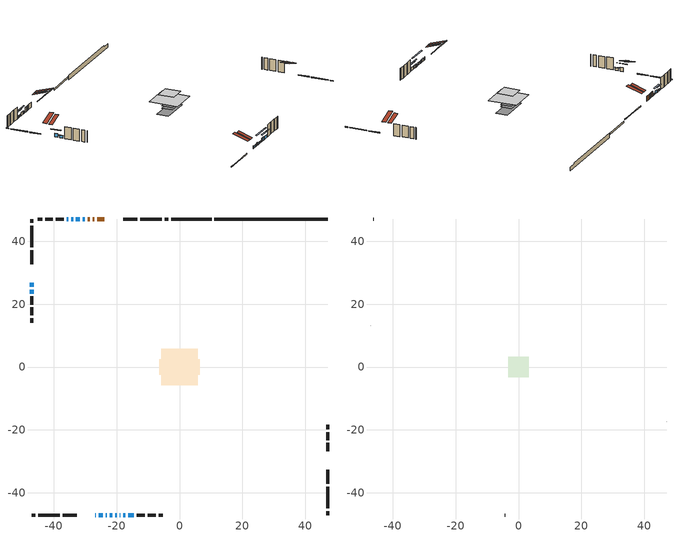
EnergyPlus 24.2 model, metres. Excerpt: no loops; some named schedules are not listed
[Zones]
conditioned space
 floor outside (Floor1 construction): -2.21,-2.21 -2.21,2.21 2.21,2.21 2.21,-2.21 z0.61
 floor adiabatic (Floor3 construction): -2.21,-2.21 -2.21,2.21 2.21,2.21 2.21,-2.21 z0.61
 floor adiabatic (AdiabaticFloorConstruction): -5.77,-5.77 -5.77,5.77 5.77,5.77 5.77,-5.77 z3.05
 floor foundation (Slab1 construction): -6.51,-2.48 -6.51,2.48 6.51,2.48 6.51,-2.48 z-1.3
 floor foundation (Slab3 construction): -2.21,-2.21 -2.21,2.21 2.21,2.21 2.21,-2.21 z-0.3
 wall outside (RimJoist1 construction): -3.52,47.1 -4.67,47.1 / -47.1,-47.1 -45.96,-47.1 / -47.1,47.1 -47.1,45.96 / 47.1,-47.1 47.1,-45.96 z0.61:0.91
 wall outside (RimJoist2 construction): -5.6,47.1 -12.57,47.1 / -45.03,-47.1 -38.06,-47.1 / -47.1,45.03 -47.1,38.06 / 47.1,-45.03 47.1,-38.06 z0.61:0.91
 wall outside (RimJoist3 construction): -13.5,47.1 -17.96,47.1 / -37.13,-47.1 -32.67,-47.1 / -47.1,37.13 -47.1,32.67 / 47.1,-37.13 47.1,-32.67 z0.61:0.91
 wall outside (AdiabaticWallConstruction 1): -23.89,47.1 -26.18,47.1 / -27.11,47.1 -27.61,47.1 / -28.53,47.1 -29.27,47.1 z0.61:2.64
 wall outside (AdiabaticWallConstruction): -26.74,-47.1 -26.61,-47.1 / -23.54,-47.1 -23.12,-47.1 / -18.97,-47.1 -18.81,-47.1 / -16.35,-47.1 -14.52,-47.1 z0.61:1.83; -25.69,-47.1 -24.46,-47.1 z0.61:1.37; -47.1,26.74 -47.1,25.52 z0.61:2.13; -30.2,47.1 -30.81,47.1 z0.61:1.12; -22.2,-47.1 -21.43,-47.1 / -20.51,-47.1 -19.89,-47.1 / -35.43,47.1 -35.89,47.1 z0.61:1.22; -47.1,24.59 -47.1,23.37 / -33.89,47.1 -34.5,47.1 z0.61:1.53; -31.74,47.1 -32.96,47.1 / -17.89,-47.1 -17.27,-47.1 z0.61:1.93
 wall outside (Wall1 construction): -36.81,47.1 -39.38,47.1 / -13.59,-47.1 -11.03,-47.1 / -47.1,22.44 -47.1,19.88 / 47.1,-26.74 47.1,-24.18 z0.61:5.49
 wall outside (Wall2 construction): -40.31,47.1 -42.8,47.1 / -10.1,-47.1 -7.6,-47.1 / -47.1,18.95 -47.1,16.45 / 47.1,-23.25 47.1,-20.75 z0.61:5.49
 wall outside (Wall3 construction): -43.73,47.1 -45.15,47.1 / -6.67,-47.1 -5.26,-47.1 / -47.1,15.52 -47.1,14.11 / 47.1,-19.82 47.1,-18.41 z0.61:5.49
 wall foundation (FoundationWall1 construction): 11.14,47.1,-1.3 11.14,47.1,0.61 43.51,47.1,0.61 43.51,47.1,0.09 47.1,47.1,0.09 47.1,47.1,-1.3
 wall foundation (FoundationWall3 construction): 10.21,47.1 -2.59,47.1 z-0.3:0.31
 window (WindowConstruction 10): -26.74,-47.1 -26.61,-47.1 z0.61:1.83
 window (WindowConstruction 5): -25.68,-47.1 -24.46,-47.1 z0.61:1.37
 window (WindowConstruction 6): -47.1,26.74 -47.1,25.52 z0.61:2.13
 window (WindowConstruction 12): -23.54,-47.1 -23.13,-47.1 z0.61:1.83
 window (WindowConstruction 7): -30.2,47.1 -30.81,47.1 z0.61:1.12
 window (WindowConstruction 8): -22.2,-47.1 -21.43,-47.1 z0.61:1.22
 window (WindowConstruction 9): -47.1,24.59 -47.1,23.37 z0.61:1.52
 window (WindowConstruction 13): -20.51,-47.1 -19.9,-47.1 z0.61:1.22
 window (WindowConstruction 11): -18.97,-47.1 -18.81,-47.1 z0.61:1.83
 window (WindowConstruction): -31.74,47.1 -32.96,47.1 z0.61:1.93
 window (WindowConstruction 1): -33.89,47.1 -34.5,47.1 z0.61:1.52
 window (WindowConstruction 2): -35.43,47.1 -35.88,47.1 z0.61:1.22
 window (WindowConstruction 3): -17.89,-47.1 -17.28,-47.1 z0.61:1.93
 window (WindowConstruction 4): -16.35,-47.1 -14.52,-47.1 z0.61:1.83
 door (Door): -23.89,47.1 -26.18,47.1 z0.61:2.64
 door (Door 1): -27.11,47.1 -27.6,47.1 z0.61:2.64
 door (Door 2): -28.53,47.1 -29.27,47.1 z0.61:2.64
 ceiling adiabatic (AdiabaticFloorConstruction): 5.77,-5.77 5.77,5.77 -5.77,5.77 -5.77,-5.77 z3.05
 roof outside (Roof2 construction): -22.96,47.1,5.49 -22.96,41.47,7.37 -21.47,41.47,7.37 -21.47,47.1,5.49; -27.67,-47.1,5.49 -27.67,-41.47,7.37 -29.15,-41.47,7.37 -29.15,-47.1,5.49; -47.1,27.67,5.49 -41.47,27.67,7.37 -41.47,29.15,7.37 -47.1,29.15,5.49; 47.1,-27.67,5.49 41.47,-27.67,7.37 41.47,-29.15,7.37 47.1,-29.15,5.49
attic - vented
 floor to conditioned space (Floor2 construction Reversed): -3.23,-3.23 -3.23,3.23 3.23,3.23 3.23,-3.23 z5.49
 wall outside (Wall4 construction): -46.07,47.1 -46.17,47.1 / -4.33,-47.1 -4.23,-47.1 / -47.1,13.18 -47.1,13.08 / 47.1,-17.48 47.1,-17.38 z0.61:5.49
 roof outside (Roof1 construction): -20.54,47.1,5.49 -20.54,40.8,7.59 -18.88,40.8,7.59 -18.88,47.1,5.49; -30.08,-47.1,5.49 -30.08,-40.8,7.59 -31.74,-40.8,7.59 -31.74,-47.1,5.49; -47.1,30.08,5.49 -40.8,30.08,7.59 -40.8,31.74,7.59 -47.1,31.74,5.49; 47.1,-30.08,5.49 40.8,-30.08,7.59 40.8,-31.74,7.59 47.1,-31.74,5.49
shading: -24.26,-47.1 -25.89,-47.1 -25.89,-47.51 -24.26,-47.51 z1.57; -47.1,23.95 -47.1,28.31 -47.51,28.31 -47.51,23.95 z3.7; -31.01,47.1 -30,47.1 -30,47.51 -31.01,47.51 z1.32; -21.23,-47.1 -22.4,-47.1 -22.4,-47.51 -21.23,-47.51 z1.42; -47.1,23.17 -47.1,24.79 -47.51,24.79 -47.51,23.17 z1.73; -15.89,-47.1 -24.52,-47.1 -24.52,-47.51 -15.89,-47.51 z5.23; -34.53,47.1 -30.17,47.1 -30.17,47.51 -34.53,47.51 z3.5; -36.07,47.1 -32.32,47.1 -32.32,47.51 -36.07,47.51 z3.09; -36.09,47.1 -35.23,47.1 -35.23,47.51 -36.09,47.51 z1.42; -15.71,-47.1 -19.46,-47.1 -19.46,-47.51 -15.71,-47.51 z3.5; -12.95,-47.1 -17.92,-47.1 -17.92,-47.51 -12.95,-47.51 z3.4
[Building]
Building 1: Terrain=Suburbs
[Site:Location]
Toronto Intl AP_ON: Latitude {deg}=43.68; Longitude {deg}=-79.63; Time Zone {hr}=-5; Elevation {m}=173; Keep Site Location Information=Yes
[Site:GroundTemperature:Shallow]
4.59119, 2.66285, 2.50842, 3.42352, 7.09712, 10.7536, 13.9236, 15.9317, 16.1023, 14.4691, 11.3799, 7.83558
[Site:WaterMainsTemperature]
Calculation Method=Schedule; Temperature Schedule=mains temperature schedule
[Material] Roughness=Rough; Thermal Absorptance=0.9
Name | Thickness {m} | Conductivity {W/m-K} | Density {kg/m3} | Specific Heat {J/kg-K} | Solar Absorptance | Visible Absorptance
asphalt or fiberglass shingles | 0.00635 | 0.162714 | 1121.4 | 1465.45 | 0.4 | 0.4
ceiling stud and cavity | 0.1397 | 0.0798965 | 65.682 | 1177.47 | 0.7 | 0.7
concrete 4.0 in. | 0.1016 | 1.803125 | 2242.8 | 837.4 | 0.7 | 0.7
concrete 8.0 in. | 0.2032 | 1.803125 | 2242.8 | 837.4 | 0.7 | 0.7
door material | 0.04445 | 0.188738 | 512.64 | 1214.23 | 0.7 | 0.7
exterior vertical ins | 0.00139922 | 0.029427 | 32.04 | 1214.23 | 0.7 | 0.7
floor covering | 0.0127 | 0.0433444 | 54.468 | 1339.84 | 0.6 | 0.6
floor covering 1 | 0.0127 | 9.015625 | 54.468 | 1339.84 | 0.6 | 0.6
floor rigid ins; wall rigid ins | 0.512978 | 0.029427 | 32.04 | 1214.23 | 0.7 | 0.7
floor stud and cavity | 0.1397 | 1.61265 | 92.3553 | 1139.71 | 0.7 | 0.7
floor stud and cavity 1 | 0.0889 | 0.621767 | 50.32683 | 1063.81 | 0.7 | 0.7
floor stud and cavity 2 | 0.1397 | 1.75129 | 37.0049 | 1207.88 | 0.7 | 0.7
furniture material conditioned space 1 | 0.1524 | 0.115458 | 640.8 | 1214.23 | 0.6 | 0.6
gypsum board | 0.0127 | 0.160291 | 801 | 837.4 | 0.6 | 0.6
gypsum board 1 | 0.0127 | 0.160291 | 801 | 837.4 | 0.7 | 0.7
osb sheathing 0.5 in. | 0.0127 | 0.115458 | 512.64 | 1214.23 | 0.7 | 0.7
osb sheathing 0.75 in. | 0.01905 | 0.115458 | 512.64 | 1214.23 | 0.7 | 0.7
rim joist stud and cavity | 0.0508 | 24.0425 | 6.31874 | 1174.65 | 0.6 | 0.6
rim joist stud and cavity 1 | 0.0508 | 0.177588 | 50.32683 | 1063.81 | 0.6 | 0.6
rim joist stud and cavity 2 | 0.0508 | 0.648972 | 50.32683 | 1063.81 | 0.6 | 0.6
roof stud and cavity | 0.2032 | 0.116591 | 78.34581 | 1123.46 | 0.7 | 0.7
wall stud and cavity | 0.1397 | 1.23985 | 139.0536 | 1170.24 | 0.7 | 0.7
wall stud and cavity 1 | 0.1397 | 0.112219 | 139.0536 | 1170.24 | 0.7 | 0.7
wall stud and cavity 2 | 0.1397 | 0.108683 | 139.0536 | 1170.24 | 0.7 | 0.7
wall stud and cavity 3 | 0.0889 | 6.1454 | 50.32683 | 1063.81 | 0.6 | 0.6
wall stud and cavity 4 | 0.0889 | 0.380278 | 52.3479 | 1209.89 | 0.7 | 0.7
wall stud and cavity 5 | 0.0889 | 0.391764 | 83.0341 | 1211.67 | 0.7 | 0.7
wood siding | 0.0254 | 0.102417 | 544.68 | 1172.36 | 0.4 | 0.4
wood siding 1 | 0.00254 | 0.102417 | 544.68 | 1172.36 | 0.4 | 0.4
wood siding 2; wood siding 3; wood siding 4 | 0.0254 | 0.102417 | 544.68 | 1172.36 | 0.7 | 0.7
[WindowMaterial:SimpleGlazingSystem]
Name | U-Factor {W/m2-K} | Solar Heat Gain Coefficient
WindowMaterial | 2.765186 | 0.62
WindowMaterial 1 | 2.75837 | 0.61
WindowMaterial 10 | 7.14236 | 0.63
WindowMaterial 11 | 7.36323 | 0.59
WindowMaterial 12 | 6.93965 | 0.69
WindowMaterial 13 | 4.69684 | 0.56
WindowMaterial 2 | 2.73566 | 0.55
WindowMaterial 3 | 2.96562 | 0.62
WindowMaterial 4 | 2.904297 | 0.68
WindowMaterial 5 | 2.94859 | 0.64
WindowMaterial 6 | 2.78279 | 0.67
WindowMaterial 7 | 2.7402 | 0.56
WindowMaterial 8 | 2.98776 | 0.6
WindowMaterial 9 | 2.77484 | 0.65
[Construction]
AdiabaticFloorConstruction: floor stud and cavity 2, floor rigid ins, osb sheathing 0.75 in., floor covering
AdiabaticWallConstruction: wood siding 3, wall rigid ins, wall stud and cavity 4, gypsum board
AdiabaticWallConstruction 1: wood siding 4, wall rigid ins, wall stud and cavity 4, gypsum board
Door; Door 1; Door 2: door material
Floor1 construction: floor stud and cavity, osb sheathing 0.75 in., floor covering
Floor2 construction Reversed: gypsum board, ceiling stud and cavity
Floor3 construction: floor stud and cavity 1, floor covering 1
FoundationWall1 construction: concrete 8.0 in.
FoundationWall3 construction: concrete 8.0 in., gypsum board 1
furniture construction conditioned space 1: furniture material conditioned space 1
PartitionWallConstruction: gypsum board, wall stud and cavity 5, gypsum board
RimJoist1 construction: wood siding 2, rim joist stud and cavity
RimJoist2 construction: wood siding 2, rim joist stud and cavity 1
RimJoist3 construction: wood siding 2, rim joist stud and cavity 2
Roof1 construction: asphalt or fiberglass shingles
Roof2 construction: asphalt or fiberglass shingles, osb sheathing 0.75 in., roof stud and cavity, gypsum board
Slab1 construction; Slab3 construction: concrete 4.0 in.
Wall1 construction: wood siding, osb sheathing 0.5 in., wall stud and cavity, gypsum board
Wall2 construction: wood siding, osb sheathing 0.5 in., wall stud and cavity 1, gypsum board
Wall3 construction: wood siding, osb sheathing 0.5 in., wall stud and cavity 2, gypsum board
Wall4 construction: wood siding 1, wall stud and cavity 3
WindowConstruction: WindowMaterial
WindowConstruction 1: WindowMaterial 1
WindowConstruction 10: WindowMaterial 10
WindowConstruction 11: WindowMaterial 11
WindowConstruction 12: WindowMaterial 12
WindowConstruction 13: WindowMaterial 13
WindowConstruction 2: WindowMaterial 2
WindowConstruction 3: WindowMaterial 3
WindowConstruction 4: WindowMaterial 4
WindowConstruction 5: WindowMaterial 5
WindowConstruction 6: WindowMaterial 6
WindowConstruction 7: WindowMaterial 7
WindowConstruction 8: WindowMaterial 8
WindowConstruction 9: WindowMaterial 9
[Zone] Multiplier=1; Part of Total Floor Area=Yes
Name | Volume {m3}
attic - vented | 14.2485
conditioned space | 418.5
[Space]
Name | Zone | Volume {m3}
attic - vented 1 | attic - vented | 14.2485
conditioned space 1 | conditioned space | 418.5
[ZoneInfiltration:EffectiveLeakageArea]
infil attic - vented 1: Zone or Space=attic - vented 1; Schedule=Always On Discrete; Effective Air Leakage Area {cm2}=1730.07; Stack Coefficient=0.000485107; Wind Coefficient=1.48812e-05
[ZoneMixing]
whole house fan mix: Zone or Space=attic - vented; Schedule=Always On Continuous; Design Flow Rate Calculation Method=Flow/Zone; Design Flow Rate {m3/s}=0; Source Zone or Space=conditioned space
[SurfaceProperty:ExposedFoundationPerimeter] Exposed Perimeter Calculation Method=TotalExposedPerimeter
Name | Total Exposed Perimeter {m}
Slab1 | 35.966
Slab3 | 12.802
[InternalMass] Zone or ZoneList=conditioned space; Space or SpaceList=conditioned space 1
Name | Construction | Surface Area {m2}
furniture mass conditioned space 1 | furniture construction conditioned space 1 | 102.56
partition wall mass | PartitionWallConstruction | 236.89
[Lights]
interior lighting: Zone or ZoneList or Space or SpaceList=conditioned space 1; Schedule=interior lighting schedule; Design Level Calculation Method=LightingLevel; Lighting Level {W}=343.2; Return Air Fraction=0; Fraction Radiant=0.6; Fraction Visible=0.2; Fraction Replaceable=1
[People]
occupants: Zone or ZoneList or Space or SpaceList=conditioned space 1; Number of People Schedule=occupants schedule; Number of People Calculation Method=People; Number of People=3; Fraction Radiant=0.314171; Sensible Heat Fraction=0.56303; Activity Level Schedule=occupants activity schedule; Carbon Dioxide Generation Rate {m3/s-W}=0; Enable ASHRAE 55 Comfort Warnings=No; Mean Radiant Temperature Calculation Type=EnclosureAveraged
[ElectricEquipment] Zone or ZoneList or Space or SpaceList=conditioned space 1; Design Level Calculation Method=EquipmentLevel
Name | Schedule | Design Level {W} | Fraction Latent | Fraction Radiant | Fraction Lost
clothes dryer | clothes dryer schedule | 140.772 | 0.015 | 0.081 | 0.85
clothes washer | clothes washer schedule | 32.1985 | 0.03 | 0.162 | 0.7
cooking range | cooking range schedule | 215.147 | 0.08 | 0.432 | 0.2
dishwasher | dishwasher schedule | 66.8632 | 0.3 | 0.18 | 0.4
fridge | fridge schedule | 72.9452 | 0 | 0.6 | 0
mech vent house fan | mech vent house fan schedule | 0.95 | 0 | 0 | 1
mech vent house fan cfis | mech vent house fan cfis schedule | 0 | 0 | 0 | 0
mech vent range fan 0 | mech vent range fan 0 schedule | 57 | 0 | 0 | 1
misc plug loads | misc plug loads schedule | 494.7 | 0.045 | 0.513 | 0.1
whole house fan | Always On Discrete | 0 | 0 | 0 | 1
[OtherEquipment] Zone or ZoneList or Space or SpaceList=conditioned space 1; Design Level Calculation Method=EquipmentLevel
Name | Fuel Type | Schedule | Design Level {W} | Fraction Latent | Fraction Radiant | Fraction Lost
clothes dryer 1 | Electricity | clothes dryer schedule | 0 | 0.015 | 0.081 | 0.85
cooking range 1 | Electricity | cooking range schedule | 0 | 0.08 | 0.432 | 0.2
general water use latent | None | general water use schedule | 62.594 | 1 | 0 | 0
general water use sensible | None | general water use schedule | -61.6891 | 0 | 0.6 | 0
mech vent house fan latent load | None | Always On Discrete | 0 | 1 | 0 | 0
mech vent house fan sensible load | None | Always On Discrete | 0 | 0 | 0 | 0
water heater energy adjustment1 | Electricity | Always On Discrete | 0.01 | 0 | 0 | 1
[ZoneInfiltration:DesignFlowRate] Zone or ZoneList or Space or SpaceList=conditioned space 1; Schedule=Always On Discrete; Design Flow Rate Calculation Method=Flow/Zone; Design Flow Rate {m3/s}=0
infil flow; natural vent flow; whole house fan flow
[Foundation:Kiva] Initial Indoor Air Temperature {C}=18; Wall Depth Below Slab {m}=0.2032
Name | Wall Height Above Grade {m} | Custom Block Material Name 1 | Custom Block Depth 1 {m} | Custom Block X Position 1 {m} | Custom Block Z Position 1 {m}
Foundation Kiva 1 | 0.609996
Foundation Kiva 2 | 0.309982 | exterior vertical ins | 0.609996 | 0.2159 | 0
[Foundation:Kiva:Settings]
Soil Conductivity {W/m-K}=0.849921; Soil Density {kg/m3}=1842.3; Soil Specific Heat {J/kg-K}=418.7; Ground Solar Absorptivity=0.9; Ground Thermal Absorptivity=0.9; Ground Surface Roughness {m}=0.03; Far-Field Width {m}=40; Deep-Ground Boundary Condition=ZeroFlux; Deep-Ground Depth {m}=40; Minimum Cell Dimension {m}=0.2; Maximum Cell Growth Coefficient=3; Simulation Timestep=Timestep
[Exterior:Lights]
exterior lighting: Schedule=exterior lighting schedule; Design Level {W}=75.6
[Schedule:Constant]
Name | Hourly Value
Always On Continuous; mech vent house fan schedule; mech vent house fan cfis schedule; Always On Discrete | 1
occupants activity schedule | 117.228
fridge schedule | 0
[Schedule:Week:Daily]
interior lighting schedule Week Rule - Jan1-Jan27: interior lighting schedule day, interior lighting schedule day, interior lighting schedule day, interior lighting schedule day, interior lighting schedule day, interior lighting schedule day, interior lighting schedule day, interior lighting schedule default day, interior lighting schedule default day, interior lighting schedule default day, interior lighting schedule default day, interior lighting schedule default day
interior lighting schedule Week Rule - Jan28-Feb3: interior lighting schedule day, interior lighting schedule day, interior lighting schedule day, interior lighting schedule day, interior lighting schedule day 1, interior lighting schedule day 1, interior lighting schedule day 1, interior lighting schedule default day, interior lighting schedule default day, interior lighting schedule default day, interior lighting schedule default day, interior lighting schedule default day
interior lighting schedule Week Rule - Feb4-Feb24: interior lighting schedule day 1, interior lighting schedule day 1, interior lighting schedule day 1, interior lighting schedule day 1, interior lighting schedule day 1, interior lighting schedule day 1, interior lighting schedule day 1, interior lighting schedule default day, interior lighting schedule default day, interior lighting schedule default day, interior lighting schedule default day, interior lighting schedule default day
interior lighting schedule Week Rule - Feb25-Mar3: interior lighting schedule day 1, interior lighting schedule day 1, interior lighting schedule day 1, interior lighting schedule day 1, interior lighting schedule day 2, interior lighting schedule day 2, interior lighting schedule day 2, interior lighting schedule default day, interior lighting schedule default day, interior lighting schedule default day, interior lighting schedule default day, interior lighting schedule default day
interior lighting schedule Week Rule - Mar4-Mar31: interior lighting schedule day 2, interior lighting schedule day 2, interior lighting schedule day 2, interior lighting schedule day 2, interior lighting schedule day 2, interior lighting schedule day 2, interior lighting schedule day 2, interior lighting schedule default day, interior lighting schedule default day, interior lighting schedule default day, interior lighting schedule default day, interior lighting schedule default day
interior lighting schedule Week Rule - Apr1-Apr28: interior lighting schedule day 3, interior lighting schedule day 3, interior lighting schedule day 3, interior lighting schedule day 3, interior lighting schedule day 3, interior lighting schedule day 3, interior lighting schedule day 3, interior lighting schedule default day, interior lighting schedule default day, interior lighting schedule default day, interior lighting schedule default day, interior lighting schedule default day
interior lighting schedule Week Rule - Apr29-May5: interior lighting schedule day 3, interior lighting schedule day 3, interior lighting schedule day 4, interior lighting schedule day 4, interior lighting schedule day 4, interior lighting schedule day 4, interior lighting schedule day 4, interior lighting schedule default day, interior lighting schedule default day, interior lighting schedule default day, interior lighting schedule default day, interior lighting schedule default day
interior lighting schedule Week Rule - May6-May26: interior lighting schedule day 4, interior lighting schedule day 4, interior lighting schedule day 4, interior lighting schedule day 4, interior lighting schedule day 4, interior lighting schedule day 4, interior lighting schedule day 4, interior lighting schedule default day, interior lighting schedule default day, interior lighting schedule default day, interior lighting schedule default day, interior lighting schedule default day
interior lighting schedule Week Rule - May27-Jun2: interior lighting schedule day 4, interior lighting schedule day 4, interior lighting schedule day 4, interior lighting schedule day 4, interior lighting schedule day 4, interior lighting schedule day 5, interior lighting schedule day 5, interior lighting schedule default day, interior lighting schedule default day, interior lighting schedule default day, interior lighting schedule default day, interior lighting schedule default day
interior lighting schedule Week Rule - Jun3-Jun30: interior lighting schedule day 5, interior lighting schedule day 5, interior lighting schedule day 5, interior lighting schedule day 5, interior lighting schedule day 5, interior lighting schedule day 5, interior lighting schedule day 5, interior lighting schedule default day, interior lighting schedule default day, interior lighting schedule default day, interior lighting schedule default day, interior lighting schedule default day
interior lighting schedule Week Rule - Jul1-Jul28: interior lighting schedule day 6, interior lighting schedule day 6, interior lighting schedule day 6, interior lighting schedule day 6, interior lighting schedule day 6, interior lighting schedule day 6, interior lighting schedule day 6, interior lighting schedule default day, interior lighting schedule default day, interior lighting schedule default day, interior lighting schedule default day, interior lighting schedule default day
interior lighting schedule Week Rule - Jul29-Aug4: interior lighting schedule day 6, interior lighting schedule day 6, interior lighting schedule day 6, interior lighting schedule day 7, interior lighting schedule day 7, interior lighting schedule day 7, interior lighting schedule day 7, interior lighting schedule default day, interior lighting schedule default day, interior lighting schedule default day, interior lighting schedule default day, interior lighting schedule default day
interior lighting schedule Week Rule - Aug5-Aug25: interior lighting schedule day 7, interior lighting schedule day 7, interior lighting schedule day 7, interior lighting schedule day 7, interior lighting schedule day 7, interior lighting schedule day 7, interior lighting schedule day 7, interior lighting schedule default day, interior lighting schedule default day, interior lighting schedule default day, interior lighting schedule default day, interior lighting schedule default day
interior lighting schedule Week Rule - Aug26-Sep1: interior lighting schedule day 7, interior lighting schedule day 7, interior lighting schedule day 7, interior lighting schedule day 7, interior lighting schedule day 7, interior lighting schedule day 7, interior lighting schedule day 8, interior lighting schedule default day, interior lighting schedule default day, interior lighting schedule default day, interior lighting schedule default day, interior lighting schedule default day
interior lighting schedule Week Rule - Sep2-Sep29: interior lighting schedule day 8, interior lighting schedule day 8, interior lighting schedule day 8, interior lighting schedule day 8, interior lighting schedule day 8, interior lighting schedule day 8, interior lighting schedule day 8, interior lighting schedule default day, interior lighting schedule default day, interior lighting schedule default day, interior lighting schedule default day, interior lighting schedule default day
interior lighting schedule Week Rule - Sep30-Oct6: interior lighting schedule day 8, interior lighting schedule day 9, interior lighting schedule day 9, interior lighting schedule day 9, interior lighting schedule day 9, interior lighting schedule day 9, interior lighting schedule day 9, interior lighting schedule default day, interior lighting schedule default day, interior lighting schedule default day, interior lighting schedule default day, interior lighting schedule default day
interior lighting schedule Week Rule - Oct7-Oct27: interior lighting schedule day 9, interior lighting schedule day 9, interior lighting schedule day 9, interior lighting schedule day 9, interior lighting schedule day 9, interior lighting schedule day 9, interior lighting schedule day 9, interior lighting schedule default day, interior lighting schedule default day, interior lighting schedule default day, interior lighting schedule default day, interior lighting schedule default day
interior lighting schedule Week Rule - Oct28-Nov3: interior lighting schedule day 9, interior lighting schedule day 9, interior lighting schedule day 9, interior lighting schedule day 9, interior lighting schedule day 10, interior lighting schedule day 10, interior lighting schedule day 10, interior lighting schedule default day, interior lighting schedule default day, interior lighting schedule default day, interior lighting schedule default day, interior lighting schedule default day
interior lighting schedule Week Rule - Nov4-Nov24: interior lighting schedule day 10, interior lighting schedule day 10, interior lighting schedule day 10, interior lighting schedule day 10, interior lighting schedule day 10, interior lighting schedule day 10, interior lighting schedule day 10, interior lighting schedule default day, interior lighting schedule default day, interior lighting schedule default day, interior lighting schedule default day, interior lighting schedule default day
interior lighting schedule Week Rule - Nov25-Dec1: interior lighting schedule day 10, interior lighting schedule day 10, interior lighting schedule day 10, interior lighting schedule day 10, interior lighting schedule day 10, interior lighting schedule day 10, interior lighting schedule day 11, interior lighting schedule default day, interior lighting schedule default day, interior lighting schedule default day, interior lighting schedule default day, interior lighting schedule default day
interior lighting schedule Week Rule - Dec2-Dec31: interior lighting schedule day 11, interior lighting schedule day 11, interior lighting schedule day 11, interior lighting schedule day 11, interior lighting schedule day 11, interior lighting schedule day 11, interior lighting schedule day 11, interior lighting schedule default day, interior lighting schedule default day, interior lighting schedule default day, interior lighting schedule default day, interior lighting schedule default day
occupants schedule Week Rule - Jan1-Dec31: occupants schedule day, occupants schedule day, occupants schedule day, occupants schedule day, occupants schedule day, occupants schedule day, occupants schedule day, occupants schedule default day, occupants schedule default day, occupants schedule default day, occupants schedule default day, occupants schedule default day
clothes dryer schedule Week Rule - Jan1-Dec31: clothes dryer schedule day, clothes dryer schedule day, clothes dryer schedule day, clothes dryer schedule day, clothes dryer schedule day, clothes dryer schedule day, clothes dryer schedule day, clothes dryer schedule default day, clothes dryer schedule default day, clothes dryer schedule default day, clothes dryer schedule default day, clothes dryer schedule default day
clothes washer schedule Week Rule - Jan1-Dec31: clothes washer schedule day, clothes washer schedule day, clothes washer schedule day, clothes washer schedule day, clothes washer schedule day, clothes washer schedule day, clothes washer schedule day, clothes washer schedule default day, clothes washer schedule default day, clothes washer schedule default day, clothes washer schedule default day, clothes washer schedule default day
cooking range schedule Week Rule - Jan1-Dec31: cooking range schedule day, cooking range schedule day, cooking range schedule day, cooking range schedule day, cooking range schedule day, cooking range schedule day, cooking range schedule day, cooking range schedule default day, cooking range schedule default day, cooking range schedule default day, cooking range schedule default day, cooking range schedule default day
dishwasher schedule Week Rule - Jan1-Dec31: dishwasher schedule day, dishwasher schedule day, dishwasher schedule day, dishwasher schedule day, dishwasher schedule day, dishwasher schedule day, dishwasher schedule day, dishwasher schedule default day, dishwasher schedule default day, dishwasher schedule default day, dishwasher schedule default day, dishwasher schedule default day
mech vent range fan 0 schedule Week Rule - Jan1-Dec31: mech vent range fan 0 schedule day, mech vent range fan 0 schedule day, mech vent range fan 0 schedule day, mech vent range fan 0 schedule day, mech vent range fan 0 schedule day, mech vent range fan 0 schedule day, mech vent range fan 0 schedule day, mech vent range fan 0 schedule default day, mech vent range fan 0 schedule default day, mech vent range fan 0 schedule default day, mech vent range fan 0 schedule default day, mech vent range fan 0 schedule default day
misc plug loads schedule Week Rule - Jan1-Dec31: misc plug loads schedule day, misc plug loads schedule day, misc plug loads schedule day, misc plug loads schedule day, misc plug loads schedule day, misc plug loads schedule day, misc plug loads schedule day, misc plug loads schedule default day, misc plug loads schedule default day, misc plug loads schedule default day, misc plug loads schedule default day, misc plug loads schedule default day
general water use schedule Week Rule - Jan1-Dec31: general water use schedule day, general water use schedule day, general water use schedule day, general water use schedule day, general water use schedule day, general water use schedule day, general water use schedule day, general water use schedule default day, general water use schedule default day, general water use schedule default day, general water use schedule default day, general water use schedule default day
exterior lighting schedule Week Rule - Jan1-Jan27: exterior lighting schedule day, exterior lighting schedule day, exterior lighting schedule day, exterior lighting schedule day, exterior lighting schedule day, exterior lighting schedule day, exterior lighting schedule day, exterior lighting schedule default day, exterior lighting schedule default day, exterior lighting schedule default day, exterior lighting schedule default day, exterior lighting schedule default day
exterior lighting schedule Week Rule - Jan28-Feb3: exterior lighting schedule day, exterior lighting schedule day, exterior lighting schedule day, exterior lighting schedule day, exterior lighting schedule day 1, exterior lighting schedule day 1, exterior lighting schedule day 1, exterior lighting schedule default day, exterior lighting schedule default day, exterior lighting schedule default day, exterior lighting schedule default day, exterior lighting schedule default day
exterior lighting schedule Week Rule - Feb4-Feb24: exterior lighting schedule day 1, exterior lighting schedule day 1, exterior lighting schedule day 1, exterior lighting schedule day 1, exterior lighting schedule day 1, exterior lighting schedule day 1, exterior lighting schedule day 1, exterior lighting schedule default day, exterior lighting schedule default day, exterior lighting schedule default day, exterior lighting schedule default day, exterior lighting schedule default day
exterior lighting schedule Week Rule - Feb25-Mar3: exterior lighting schedule day 1, exterior lighting schedule day 1, exterior lighting schedule day 1, exterior lighting schedule day 1, exterior lighting schedule day 2, exterior lighting schedule day 2, exterior lighting schedule day 2, exterior lighting schedule default day, exterior lighting schedule default day, exterior lighting schedule default day, exterior lighting schedule default day, exterior lighting schedule default day
exterior lighting schedule Week Rule - Mar4-Mar31: exterior lighting schedule day 2, exterior lighting schedule day 2, exterior lighting schedule day 2, exterior lighting schedule day 2, exterior lighting schedule day 2, exterior lighting schedule day 2, exterior lighting schedule day 2, exterior lighting schedule default day, exterior lighting schedule default day, exterior lighting schedule default day, exterior lighting schedule default day, exterior lighting schedule default day
exterior lighting schedule Week Rule - Apr1-Apr28: exterior lighting schedule day 3, exterior lighting schedule day 3, exterior lighting schedule day 3, exterior lighting schedule day 3, exterior lighting schedule day 3, exterior lighting schedule day 3, exterior lighting schedule day 3, exterior lighting schedule default day, exterior lighting schedule default day, exterior lighting schedule default day, exterior lighting schedule default day, exterior lighting schedule default day
exterior lighting schedule Week Rule - Apr29-May5: exterior lighting schedule day 3, exterior lighting schedule day 3, exterior lighting schedule day 4, exterior lighting schedule day 4, exterior lighting schedule day 4, exterior lighting schedule day 4, exterior lighting schedule day 4, exterior lighting schedule default day, exterior lighting schedule default day, exterior lighting schedule default day, exterior lighting schedule default day, exterior lighting schedule default day
exterior lighting schedule Week Rule - May6-May26: exterior lighting schedule day 4, exterior lighting schedule day 4, exterior lighting schedule day 4, exterior lighting schedule day 4, exterior lighting schedule day 4, exterior lighting schedule day 4, exterior lighting schedule day 4, exterior lighting schedule default day, exterior lighting schedule default day, exterior lighting schedule default day, exterior lighting schedule default day, exterior lighting schedule default day
exterior lighting schedule Week Rule - May27-Jun2: exterior lighting schedule day 4, exterior lighting schedule day 4, exterior lighting schedule day 4, exterior lighting schedule day 4, exterior lighting schedule day 4, exterior lighting schedule day 5, exterior lighting schedule day 5, exterior lighting schedule default day, exterior lighting schedule default day, exterior lighting schedule default day, exterior lighting schedule default day, exterior lighting schedule default day
exterior lighting schedule Week Rule - Jun3-Jun30: exterior lighting schedule day 5, exterior lighting schedule day 5, exterior lighting schedule day 5, exterior lighting schedule day 5, exterior lighting schedule day 5, exterior lighting schedule day 5, exterior lighting schedule day 5, exterior lighting schedule default day, exterior lighting schedule default day, exterior lighting schedule default day, exterior lighting schedule default day, exterior lighting schedule default day
exterior lighting schedule Week Rule - Jul1-Jul28: exterior lighting schedule day 6, exterior lighting schedule day 6, exterior lighting schedule day 6, exterior lighting schedule day 6, exterior lighting schedule day 6, exterior lighting schedule day 6, exterior lighting schedule day 6, exterior lighting schedule default day, exterior lighting schedule default day, exterior lighting schedule default day, exterior lighting schedule default day, exterior lighting schedule default day
[Schedule:Year]
interior lighting schedule: interior lighting schedule Week Rule - Jan1-Jan27, 1, 1, 1, 27, interior lighting schedule Week Rule - Jan28-Feb3, 1, 28, 2, 3, interior lighting schedule Week Rule - Feb4-Feb24, 2, 4, 2, 24, interior lighting schedule Week Rule - Feb25-Mar3, 2, 25, 3, 3, interior lighting schedule Week Rule - Mar4-Mar31, 3, 4, 3, 31, interior lighting schedule Week Rule - Apr1-Apr28, 4, 1, 4, 28, interior lighting schedule Week Rule - Apr29-May5, 4, 29, 5, 5, interior lighting schedule Week Rule - May6-May26, 5, 6, 5, 26, interior lighting schedule Week Rule - May27-Jun2, 5, 27, 6, 2, interior lighting schedule Week Rule - Jun3-Jun30, 6, 3, 6, 30, interior lighting schedule Week Rule - Jul1-Jul28, 7, 1, 7, 28, interior lighting schedule Week Rule - Jul29-Aug4, 7, 29, 8, 4, interior lighting schedule Week Rule - Aug5-Aug25, 8, 5, 8, 25, interior lighting schedule Week Rule - Aug26-Sep1, 8, 26, 9, 1, interior lighting schedule Week Rule - Sep2-Sep29, 9, 2, 9, 29, interior lighting schedule Week Rule - Sep30-Oct6, 9, 30, 10, 6, interior lighting schedule Week Rule - Oct7-Oct27, 10, 7, 10, 27, interior lighting schedule Week Rule - Oct28-Nov3, 10, 28, 11, 3, interior lighting schedule Week Rule - Nov4-Nov24, 11, 4, 11, 24, interior lighting schedule Week Rule - Nov25-Dec1, 11, 25, 12, 1, interior lighting schedule Week Rule - Dec2-Dec31, 12, 2, 12, 31
occupants schedule: occupants schedule Week Rule - Jan1-Dec31, 1, 1, 12, 31
clothes dryer schedule: clothes dryer schedule Week Rule - Jan1-Dec31, 1, 1, 12, 31
clothes washer schedule: clothes washer schedule Week Rule - Jan1-Dec31, 1, 1, 12, 31
cooking range schedule: cooking range schedule Week Rule - Jan1-Dec31, 1, 1, 12, 31
dishwasher schedule: dishwasher schedule Week Rule - Jan1-Dec31, 1, 1, 12, 31
mech vent range fan 0 schedule: mech vent range fan 0 schedule Week Rule - Jan1-Dec31, 1, 1, 12, 31
misc plug loads schedule: misc plug loads schedule Week Rule - Jan1-Dec31, 1, 1, 12, 31
general water use schedule: general water use schedule Week Rule - Jan1-Dec31, 1, 1, 12, 31
exterior lighting schedule: exterior lighting schedule Week Rule - Jan1-Jan27, 1, 1, 1, 27, exterior lighting schedule Week Rule - Jan28-Feb3, 1, 28, 2, 3, exterior lighting schedule Week Rule - Feb4-Feb24, 2, 4, 2, 24, exterior lighting schedule Week Rule - Feb25-Mar3, 2, 25, 3, 3, exterior lighting schedule Week Rule - Mar4-Mar31, 3, 4, 3, 31, exterior lighting schedule Week Rule - Apr1-Apr28, 4, 1, 4, 28, exterior lighting schedule Week Rule - Apr29-May5, 4, 29, 5, 5, exterior lighting schedule Week Rule - May6-May26, 5, 6, 5, 26, exterior lighting schedule Week Rule - May27-Jun2, 5, 27, 6, 2, exterior lighting schedule Week Rule - Jun3-Jun30, 6, 3, 6, 30, exterior lighting schedule Week Rule - Jul1-Jul28, 7, 1, 7, 28, exterior lighting schedule Week Rule - Jul29-Aug4, 7, 29, 8, 4, exterior lighting schedule Week Rule - Aug5-Aug25, 8, 5, 8, 25, exterior lighting schedule Week Rule - Aug26-Sep1, 8, 26, 9, 1, exterior lighting schedule Week Rule - Sep2-Sep29, 9, 2, 9, 29, exterior lighting schedule Week Rule - Sep30-Oct6, 9, 30, 10, 6, exterior lighting schedule Week Rule - Oct7-Oct27, 10, 7, 10, 27, exterior lighting schedule Week Rule - Oct28-Nov3, 10, 28, 11, 3, exterior lighting schedule Week Rule - Nov4-Nov24, 11, 4, 11, 24, exterior lighting schedule Week Rule - Nov25-Dec1, 11, 25, 12, 1, exterior lighting schedule Week Rule - Dec2-Dec31, 12, 2, 12, 31
[Schedule:Compact]
mains temperature schedule: Through: 01/01, For: AllDays, Until: 24:00, 8.43722, Through: 01/02, For: AllDays, Until: 24:00, 8.37111, Through: 01/03, For: AllDays, Until: 24:00, 8.30611, Through: 01/04, For: AllDays, Until: 24:00, 8.24222, Through: 01/05, For: AllDays, Until: 24:00, 8.17944, Through: 01/06, For: AllDays, Until: 24:00, 8.11833, Through: 01/07, For: AllDays, Until: 24:00, 8.05833, Through: 01/08, For: AllDays, Until: 24:00, 7.99944, Through: 01/09, For: AllDays, Until: 24:00, 7.94222, Through: 01/10, For: AllDays, Until: 24:00, 7.88611, Through: 01/11, For: AllDays, Until: 24:00, 7.83167, Through: 01/12, For: AllDays, Until: 24:00, 7.77833, Through: 01/13, For: AllDays, Until: 24:00, 7.72611, Through: 01/14, For: AllDays, Until: 24:00, 7.67556, Through: 01/15, For: AllDays, Until: 24:00, 7.62667, Through: 01/16, For: AllDays, Until: 24:00, 7.57889, Through: 01/17, For: AllDays, Until: 24:00, 7.53278, Through: 01/18, For: AllDays, Until: 24:00, 7.48778, Through: 01/19, For: AllDays, Until: 24:00, 7.44444, Through: 01/20, For: AllDays, Until: 24:00, 7.40278, Through: 01/21, For: AllDays, Until: 24:00, 7.36278, Through: 01/22, For: AllDays, Until: 24:00, 7.32389, Through: 01/23, For: AllDays, Until: 24:00, 7.28667, Through: 01/24, For: AllDays, Until: 24:00, 7.25056, Through: 01/25, For: AllDays, Until: 24:00, 7.21667, Through: 01/26, For: AllDays, Until: 24:00, 7.18389, Through: 01/27, For: AllDays, Until: 24:00, 7.15278, Through: 01/28, For: AllDays, Until: 24:00, 7.12333, Through: 01/29, For: AllDays, Until: 24:00, 7.09556, Through: 01/30, For: AllDays, Until: 24:00, 7.06944, Through: 01/31, For: AllDays, Until: 24:00, 7.04444, Through: 02/01, For: AllDays, Until: 24:00, 7.02167, Through: 02/02, For: AllDays, Until: 24:00, 7, Through: 02/03, For: AllDays, Until: 24:00, 6.98, Through: 02/04, For: AllDays, Until: 24:00, 6.96222, Through: 02/05, For: AllDays, Until: 24:00, 6.94556, Through: 02/06, For: AllDays, Until: 24:00, 6.93056, Through: 02/07, For: AllDays, Until: 24:00, 6.91722, Through: 02/08, For: AllDays, Until: 24:00, 6.90556, Through: 02/09, For: AllDays, Until: 24:00, 6.89556, Through: 02/10, For: AllDays, Until: 24:00, 6.88722, Through: 02/11, For: AllDays, Until: 24:00, 6.88056, Through: 02/12, For: AllDays, Until: 24:00, 6.875, Through: 02/13, For: AllDays, Until: 24:00, 6.87167, Through: 02/14, For: AllDays, Until: 24:00, 6.87, Through: 02/15, For: AllDays, Until: 24:00, 6.87, Through: 02/16, For: AllDays, Until: 24:00, 6.87167, Through: 02/17, For: AllDays, Until: 24:00, 6.875, Through: 02/18, For: AllDays, Until: 24:00, 6.88, Through: 02/19, For: AllDays, Until: 24:00, 6.88611, Through: 02/20, For: AllDays, Until: 24:00, 6.89444, Through: 02/21, For: AllDays, Until: 24:00, 6.90444, Through: 02/22, For: AllDays, Until: 24:00, 6.91611, Through: 02/23, For: AllDays, Until: 24:00, 6.92889, Through: 02/24, For: AllDays, Until: 24:00, 6.94389, Through: 02/25, For: AllDays, Until: 24:00, 6.96056, Through: 02/26, For: AllDays, Until: 24:00, 6.97833, Through: 02/27, For: AllDays, Until: 24:00, 6.99833, Through: 02/28, For: AllDays, Until: 24:00, 7.01944, Through: 03/01, For: AllDays, Until: 24:00, 7.04222, Through: 03/02, For: AllDays, Until: 24:00, 7.06667, Through: 03/03, For: AllDays, Until: 24:00, 7.09278, Through: 03/04, For: AllDays, Until: 24:00, 7.12056, Through: 03/05, For: AllDays, Until: 24:00, 7.15, Through: 03/06, For: AllDays, Until: 24:00, 7.18111, Through: 03/07, For: AllDays, Until: 24:00, 7.21333, Through: 03/08, For: AllDays, Until: 24:00, 7.24722, Through: 03/09, For: AllDays, Until: 24:00, 7.28278, Through: 03/10, For: AllDays, Until: 24:00, 7.32, Through: 03/11, For: AllDays, Until: 24:00, 7.35889, Through: 03/12, For: AllDays, Until: 24:00, 7.39889, Through: 03/13, For: AllDays, Until: 24:00, 7.44056, Through: 03/14, For: AllDays, Until: 24:00, 7.48389, Through: 03/15, For: AllDays, Until: 24:00, 7.52833, Through: 03/16, For: AllDays, Until: 24:00, 7.57444, Through: 03/17, For: AllDays, Until: 24:00, 7.62222, Through: 03/18, For: AllDays, Until: 24:00, 7.67111, Through: 03/19, For: AllDays, Until: 24:00, 7.72111, Through: 03/20, For: AllDays, Until: 24:00, 7.77333, Through: 03/21, For: AllDays, Until: 24:00, 7.82611, Through: 03/22, For: AllDays, Until: 24:00, 7.88111, Through: 03/23, For: AllDays, Until: 24:00, 7.93667, Through: 03/24, For: AllDays, Until: 24:00, 7.99389, Through: 03/25, For: AllDays, Until: 24:00, 8.05278, Through: 03/26, For: AllDays, Until: 24:00, 8.11278, Through: 03/27, For: AllDays, Until: 24:00, 8.17389, Through: 03/28, For: AllDays, Until: 24:00, 8.23611, Through: 03/29, For: AllDays, Until: 24:00, 8.3, Through: 03/30, For: AllDays, Until: 24:00, 8.365, Through: 03/31, For: AllDays, Until: 24:00, 8.43111, Through: 04/01, For: AllDays, Until: 24:00, 8.49833, Through: 04/02, For: AllDays, Until: 24:00, 8.56722, Through: 04/03, For: AllDays, Until: 24:00, 8.63667, Through: 04/04, For: AllDays, Until: 24:00, 8.70778, Through: 04/05, For: AllDays, Until: 24:00, 8.77944, Through: 04/06, For: AllDays, Until: 24:00, 8.85278, Through: 04/07, For: AllDays, Until: 24:00, 8.92667, Through: 04/08, For: AllDays, Until: 24:00, 9.00222, Through: 04/09, For: AllDays, Until: 24:00, 9.07833, Through: 04/10, For: AllDays, Until: 24:00, 9.15556, Through: 04/11, For: AllDays, Until: 24:00, 9.23389, Through: 04/12, For: AllDays, Until: 24:00, 9.31278, Through: 04/13, For: AllDays, Until: 24:00, 9.39278, Through: 04/14, For: AllDays, Until: 24:00, 9.47389, Through: 04/15, For: AllDays, Until: 24:00, 9.55611, Through: 04/16, For: AllDays, Until: 24:00, 9.63833, Through: 04/17, For: AllDays, Until: 24:00, 9.72222, Through: 04/18, For: AllDays, Until: 24:00, 9.80667, Through: 04/19, For: AllDays, Until: 24:00, 9.89167, Through: 04/20, For: AllDays, Until: 24:00, 9.97778, Through: 04/21, For: AllDays, Until: 24:00, 10.0644, Through: 04/22, For: AllDays, Until: 24:00, 10.1517, Through: 04/23, For: AllDays, Until: 24:00, 10.24, Through: 04/24, For: AllDays, Until: 24:00, 10.3289, Through: 04/25, For: AllDays, Until: 24:00, 10.4183, Through: 04/26, For: AllDays, Until: 24:00, 10.5083, Through: 04/27, For: AllDays, Until: 24:00, 10.5989, Through: 04/28, For: AllDays, Until: 24:00, 10.69, Through: 04/29, For: AllDays, Until: 24:00, 10.7817, Through: 04/30, For: AllDays, Until: 24:00, 10.8739, Through: 05/01, For: AllDays, Until: 24:00, 10.9667, Through: 05/02, For: AllDays, Until: 24:00, 11.0594, Through: 05/03, For: AllDays, Until: 24:00, 11.1533, Through: 05/04, For: AllDays, Until: 24:00, 11.2472, Through: 05/05, For: AllDays, Until: 24:00, 11.3411, Through: 05/06, For: AllDays, Until: 24:00, 11.4361, Through: 05/07, For: AllDays, Until: 24:00, 11.5306, Through: 05/08, For: AllDays, Until: 24:00, 11.6261, Through: 05/09, For: AllDays, Until: 24:00, 11.7217, Through: 05/10, For: AllDays, Until: 24:00, 11.8172, Through: 05/11, For: AllDays, Until: 24:00, 11.9128, Through: 05/12, For: AllDays, Until: 24:00, 12.0089, Through: 05/13, For: AllDays, Until: 24:00, 12.105, Through: 05/14, For: AllDays, Until: 24:00, 12.2017, Through: 05/15, For: AllDays, Until: 24:00, 12.2978, Through: 05/16, For: AllDays, Until: 24:00, 12.3944, Through: 05/17, For: AllDays, Until: 24:00, 12.4906, Through: 05/18, For: AllDays, Until: 24:00, 12.5872, Through: 05/19, For: AllDays, Until: 24:00, 12.6833, Through: 05/20, For: AllDays, Until: 24:00, 12.78, Through: 05/21, For: AllDays, Until: 24:00, 12.8761, Through: 05/22, For: AllDays, Until: 24:00, 12.9722, Through: 05/23, For: AllDays, Until: 24:00, 13.0683, Through: 05/24, For: AllDays, Until: 24:00, 13.1639, Through: 05/25, For: AllDays, Until: 24:00, 13.2594, Through: 05/26, For: AllDays, Until: 24:00, 13.355, Through: 05/27, For: AllDays, Until: 24:00, 13.45, Through: 05/28, For: AllDays, Until: 24:00, 13.545, Through: 05/29, For: AllDays, Until: 24:00, 13.6394, Through: 05/30, For: AllDays, Until: 24:00, 13.7333, Through: 05/31, For: AllDays, Until: 24:00, 13.8272, Through: 06/01, For: AllDays, Until: 24:00, 13.9206, Through: 06/02, For: AllDays, Until: 24:00, 14.0139, Through: 06/03, For: AllDays, Until: 24:00, 14.1061, Through: 06/04, For: AllDays, Until: 24:00, 14.1983, Through: 06/05, For: AllDays, Until: 24:00, 14.2894, Through: 06/06, For: AllDays, Until: 24:00, 14.3806, Through: 06/07, For: AllDays, Until: 24:00, 14.4711, Through: 06/08, For: AllDays, Until: 24:00, 14.5606, Through: 06/09, For: AllDays, Until: 24:00, 14.65, Through: 06/10, For: AllDays, Until: 24:00, 14.7383, Through: 06/11, For: AllDays, Until: 24:00, 14.8267, Through: 06/12, For: AllDays, Until: 24:00, 14.9133, Through: 06/13, For: AllDays, Until: 24:00, 15, Through: 06/14, For: AllDays, Until: 24:00, 15.0856, Through: 06/15, For: AllDays, Until: 24:00, 15.1706, Through: 06/16, For: AllDays, Until: 24:00, 15.255, Through: 06/17, For: AllDays, Until: 24:00, 15.3383, Through: 06/18, For: AllDays, Until: 24:00, 15.4206, Through: 06/19, For: AllDays, Until: 24:00, 15.5022, Through: 06/20, For: AllDays, Until: 24:00, 15.5828, Through: 06/21, For: AllDays, Until: 24:00, 15.6628, Through: 06/22, For: AllDays, Until: 24:00, 15.7417, Through: 06/23, For: AllDays, Until: 24:00, 15.8194, Through: 06/24, For: AllDays, Until: 24:00, 15.8961, Through: 06/25, For: AllDays, Until: 24:00, 15.9722, Through: 06/26, For: AllDays, Until: 24:00, 16.0467, Through: 06/27, For: AllDays, Until: 24:00, 16.1206, Through: 06/28, For: AllDays, Until: 24:00, 16.1933, Through: 06/29, For: AllDays, Until: 24:00, 16.265, Through: 06/30, For: AllDays, Until: 24:00, 16.3356, Through: 07/01, For: AllDays, Until: 24:00, 16.4044, Through: 07/02, For: AllDays, Until: 24:00, 16.4728, Through: 07/03, For: AllDays, Until: 24:00, 16.54, Through: 07/04, For: AllDays, Until: 24:00, 16.6056, Through: 07/05, For: AllDays, Until: 24:00, 16.67, Through: 07/06, For: AllDays, Until: 24:00, 16.7333, Through: 07/07, For: AllDays, Until: 24:00, 16.7956, Through: 07/08, For: AllDays, Until: 24:00, 16.8561, Through: 07/09, For: AllDays, Until: 24:00, 16.9156, Through: 07/10, For: AllDays, Until: 24:00, 16.9739, Through: 07/11, For: AllDays, Until: 24:00, 17.0306, Through: 07/12, For: AllDays, Until: 24:00, 17.0861, Through: 07/13, For: AllDays, Until: 24:00, 17.14, Through: 07/14, For: AllDays, Until: 24:00, 17.1928, Through: 07/15, For: AllDays, Until: 24:00, 17.2439, Through: 07/16, For: AllDays, Until: 24:00, 17.2939, Through: 07/17, For: AllDays, Until: 24:00, 17.3422, Through: 07/18, For: AllDays, Until: 24:00, 17.3894, Through: 07/19, For: AllDays, Until: 24:00, 17.435, Through: 07/20, For: AllDays, Until: 24:00, 17.4794, Through: 07/21, For: AllDays, Until: 24:00, 17.5217, Through: 07/22, For: AllDays, Until: 24:00, 17.5628, Through: 07/23, For: AllDays, Until: 24:00, 17.6028, Through: 07/24, For: AllDays, Until: 24:00, 17.6406, Through: 07/25, For: AllDays, Until: 24:00, 17.6772, Through: 07/26, For: AllDays, Until: 24:00, 17.7122, Through: 07/27, For: AllDays, Until: 24:00, 17.7456, Through: 07/28, For: AllDays, Until: 24:00, 17.7778, Through: 07/29, For: AllDays, Until: 24:00, 17.8078, Through: 07/30, For: AllDays, Until: 24:00, 17.8367, Through: 07/31, For: AllDays, Until: 24:00, 17.8639, Through: 08/01, For: AllDays, Until: 24:00, 17.8894, Through: 08/02, For: AllDays, Until: 24:00, 17.9133, Through: 08/03, For: AllDays, Until: 24:00, 17.9361, Through: 08/04, For: AllDays, Until: 24:00, 17.9567, Through: 08/05, For: AllDays, Until: 24:00, 17.9756, Through: 08/06, For: AllDays, Until: 24:00, 17.9933, Through: 08/07, For: AllDays, Until: 24:00, 18.0089, Through: 08/08, For: AllDays, Until: 24:00, 18.0233, Through: 08/09, For: AllDays, Until: 24:00, 18.0361, Through: 08/10, For: AllDays, Until: 24:00, 18.0467, Through: 08/11, For: AllDays, Until: 24:00, 18.0561, Through: 08/12, For: AllDays, Until: 24:00, 18.0639, Through: 08/13, For: AllDays, Until: 24:00, 18.07, Through: 08/14, For: AllDays, Until: 24:00, 18.0739, Through: 08/15, For: AllDays, Until: 24:00, 18.0767, Through: 08/16, For: AllDays, Until: 24:00, 18.0778, Through: 08/17, For: AllDays, Until: 24:00, 18.0772, Through: 08/18, For: AllDays, Until: 24:00, 18.075, Through: 08/19, For: AllDays, Until: 24:00, 18.0706, Through: 08/20, For: AllDays, Until: 24:00, 18.065, Through: 08/21, For: AllDays, Until: 24:00, 18.0578, Through: 08/22, For: AllDays, Until: 24:00, 18.0489, Through: 08/23, For: AllDays, Until: 24:00, 18.0383, Through: 08/24, For: AllDays, Until: 24:00, 18.0261, Through: 08/25, For: AllDays, Until: 24:00, 18.0122, Through: 08/26, For: AllDays, Until: 24:00, 17.9967, Through: 08/27, For: AllDays, Until: 24:00, 17.9794, Through: 08/28, For: AllDays, Until: 24:00, 17.9606, Through: 08/29, For: AllDays, Until: 24:00, 17.9406, Through: 08/30, For: AllDays, Until: 24:00, 17.9183, Through: 08/31, For: AllDays, Until: 24:00, 17.8944, Through: 09/01, For: AllDays, Until: 24:00, 17.8694, Through: 09/02, For: AllDays, Until: 24:00, 17.8428, Through: 09/03, For: AllDays, Until: 24:00, 17.8139, Through: 09/04, For: AllDays, Until: 24:00, 17.7839, Through: 09/05, For: AllDays, Until: 24:00, 17.7522, Through: 09/06, For: AllDays, Until: 24:00, 17.7194, Through: 09/07, For: AllDays, Until: 24:00, 17.6844, Through: 09/08, For: AllDays, Until: 24:00, 17.6483, Through: 09/09, For: AllDays, Until: 24:00, 17.6106, Through: 09/10, For: AllDays, Until: 24:00, 17.5711, Through: 09/11, For: AllDays, Until: 24:00, 17.5306, Through: 09/12, For: AllDays, Until: 24:00, 17.4883, Through: 09/13, For: AllDays, Until: 24:00, 17.4444, Through: 09/14, For: AllDays, Until: 24:00, 17.3989, Through: 09/15, For: AllDays, Until: 24:00, 17.3522, Through: 09/16, For: AllDays, Until: 24:00, 17.3039, Through: 09/17, For: AllDays, Until: 24:00, 17.2544, Through: 09/18, For: AllDays, Until: 24:00, 17.2033, Through: 09/19, For: AllDays, Until: 24:00, 17.1511, Through: 09/20, For: AllDays, Until: 24:00, 17.0972, Through: 09/21, For: AllDays, Until: 24:00, 17.0422, Through: 09/22, For: AllDays, Until: 24:00, 16.9856, Through: 09/23, For: AllDays, Until: 24:00, 16.9278, Through: 09/24, For: AllDays, Until: 24:00, 16.8683, Through: 09/25, For: AllDays, Until: 24:00, 16.8078, Through: 09/26, For: AllDays, Until: 24:00, 16.7461, Through: 09/27, For: AllDays, Until: 24:00, 16.6833, Through: 09/28, For: AllDays, Until: 24:00, 16.6189, Through: 09/29, For: AllDays, Until: 24:00, 16.5533, Through: 09/30, For: AllDays, Until: 24:00, 16.4867, Through: 10/01, For: AllDays, Until: 24:00, 16.4189, Through: 10/02, For: AllDays, Until: 24:00, 16.3494, Through: 10/03, For: AllDays, Until: 24:00, 16.2794, Through: 10/04, For: AllDays, Until: 24:00, 16.2083, Through: 10/05, For: AllDays, Until: 24:00, 16.1356, Through: 10/06, For: AllDays, Until: 24:00, 16.0622, Through: 10/07, For: AllDays, Until: 24:00, 15.9878, Through: 10/08, For: AllDays, Until: 24:00, 15.9117, Through: 10/09, For: AllDays, Until: 24:00, 15.835, Through: 10/10, For: AllDays, Until: 24:00, 15.7578, Through: 10/11, For: AllDays, Until: 24:00, 15.6789, Through: 10/12, For: AllDays, Until: 24:00, 15.5994, Through: 10/13, For: AllDays, Until: 24:00, 15.5189, Through: 10/14, For: AllDays, Until: 24:00, 15.4372, Through: 10/15, For: AllDays, Until: 24:00, 15.355, Through: 10/16, For: AllDays, Until: 24:00, 15.2722, Through: 10/17, For: AllDays, Until: 24:00, 15.1878, Through: 10/18, For: AllDays, Until: 24:00, 15.1033, Through: 10/19, For: AllDays, Until: 24:00, 15.0178, Through: 10/20, For: AllDays, Until: 24:00, 14.9317, Through: 10/21, For: AllDays, Until: 24:00, 14.8444, Through: 10/22, For: AllDays, Until: 24:00, 14.7567, Through: 10/23, For: AllDays, Until: 24:00, 14.6683, Through: 10/24, For: AllDays, Until: 24:00, 14.5794, Through: 10/25, For: AllDays, Until: 24:00, 14.4894, Through: 10/26, For: AllDays, Until: 24:00, 14.3994, Through: 10/27, For: AllDays, Until: 24:00, 14.3083, Through: 10/28, For: AllDays, Until: 24:00, 14.2172, Through: 10/29, For: AllDays, Until: 24:00, 14.125, Through: 10/30, For: AllDays, Until: 24:00, 14.0328, Through: 10/31, For: AllDays, Until: 24:00, 13.94, Through: 11/01, For: AllDays, Until: 24:00, 13.8467, Through: 11/02, For: AllDays, Until: 24:00, 13.7528, Through: 11/03, For: AllDays, Until: 24:00, 13.6589, Through: 11/04, For: AllDays, Until: 24:00, 13.5644, Through: 11/05, For: AllDays, Until: 24:00, 13.4694, Through: 11/06, For: AllDays, Until: 24:00, 13.3744, Through: 11/07, For: AllDays, Until: 24:00, 13.2794, Through: 11/08, For: AllDays, Until: 24:00, 13.1839, Through: 11/09, For: AllDays, Until: 24:00, 13.0878, Through: 11/10, For: AllDays, Until: 24:00, 12.9922, Through: 11/11, For: AllDays, Until: 24:00, 12.8961, Through: 11/12, For: AllDays, Until: 24:00, 12.7994, Through: 11/13, For: AllDays, Until: 24:00, 12.7033, Through: 11/14, For: AllDays, Until: 24:00, 12.6072, Through: 11/15, For: AllDays, Until: 24:00, 12.5106, Through: 11/16, For: AllDays, Until: 24:00, 12.4139, Through: 11/17, For: AllDays, Until: 24:00, 12.3178, Through: 11/18, For: AllDays, Until: 24:00, 12.2211, Through: 11/19, For: AllDays, Until: 24:00, 12.125, Through: 11/20, For: AllDays, Until: 24:00, 12.0289, Through: 11/21, For: AllDays, Until: 24:00, 11.9328, Through: 11/22, For: AllDays, Until: 24:00, 11.8367, Through: 11/23, For: AllDays, Until: 24:00, 11.7411, Through: 11/24, For: AllDays, Until: 24:00, 11.6456, Through: 11/25, For: AllDays, Until: 24:00, 11.5506, Through: 11/26, For: AllDays, Until: 24:00, 11.4556, Through: 11/27, For: AllDays, Until: 24:00, 11.3606, Through: 11/28, For: AllDays, Until: 24:00, 11.2667, Through: 11/29, For: AllDays, Until: 24:00, 11.1722, Through: 11/30, For: AllDays, Until: 24:00, 11.0789, Through: 12/01, For: AllDays, Until: 24:00, 10.9856, Through: 12/02, For: AllDays, Until: 24:00, 10.8928, Through: 12/03, For: AllDays, Until: 24:00, 10.8006, Through: 12/04, For: AllDays, Until: 24:00, 10.7089, Through: 12/05, For: AllDays, Until: 24:00, 10.6178, Through: 12/06, For: AllDays, Until: 24:00, 10.5267, Through: 12/07, For: AllDays, Until: 24:00, 10.4367, Through: 12/08, For: AllDays, Until: 24:00, 10.3472, Through: 12/09, For: AllDays, Until: 24:00, 10.2583, Through: 12/10, For: AllDays, Until: 24:00, 10.17, Through: 12/11, For: AllDays, Until: 24:00, 10.0822, Through: 12/12, For: AllDays, Until: 24:00, 9.99556, Through: 12/13, For: AllDays, Until: 24:00, 9.90944, Through: 12/14, For: AllDays, Until: 24:00, 9.82389, Through: 12/15, For: AllDays, Until: 24:00, 9.73944, Through: 12/16, For: AllDays, Until: 24:00, 9.65556, Through: 12/17, For: AllDays, Until: 24:00, 9.57278, Through: 12/18, For: AllDays, Until: 24:00, 9.49056, Through: 12/19, For: AllDays, Until: 24:00, 9.40944, Through: 12/20, For: AllDays, Until: 24:00, 9.32944, Through: 12/21, For: AllDays, Until: 24:00, 9.25, Through: 12/22, For: AllDays, Until: 24:00, 9.17167, Through: 12/23, For: AllDays, Until: 24:00, 9.09389, Through: 12/24, For: AllDays, Until: 24:00, 9.01778, Through: 12/25, For: AllDays, Until: 24:00, 8.94222, Through: 12/26, For: AllDays, Until: 24:00, 8.86778, Through: 12/27, For: AllDays, Until: 24:00, 8.79444, Through: 12/28, For: AllDays, Until: 24:00, 8.72222, Through: 12/29, For: AllDays, Until: 24:00, 8.65111, Through: 12/30, For: AllDays, Until: 24:00, 8.58167, Through: 12/31, For: AllDays, Until: 24:00, 8.51278
